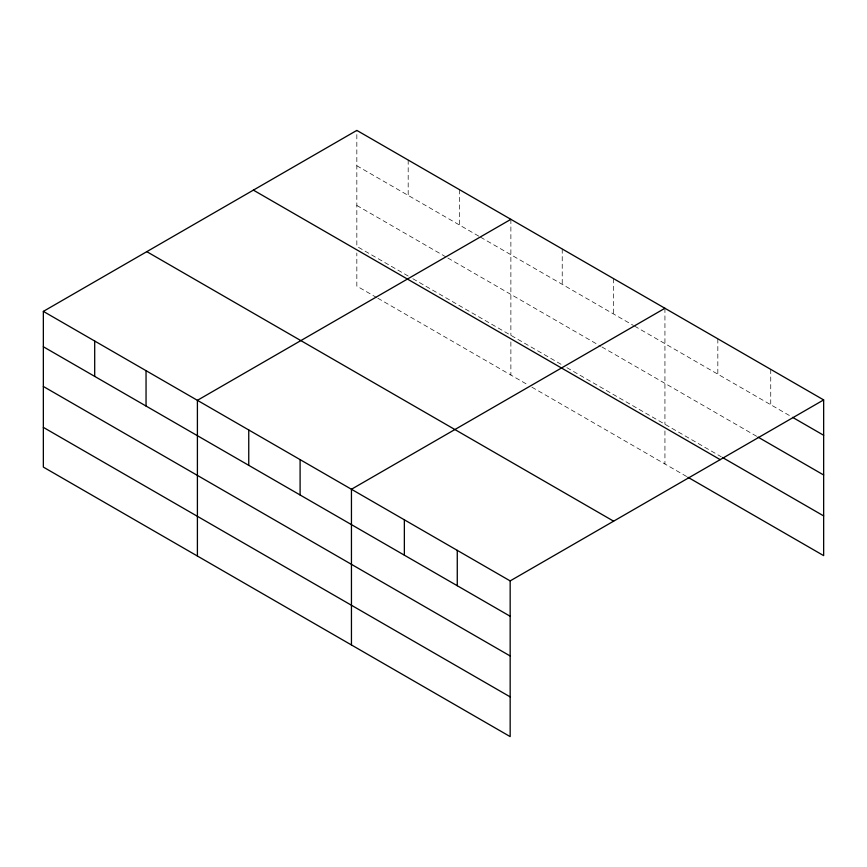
<?xml version="1.0" encoding="UTF-8"?>
<svg xmlns="http://www.w3.org/2000/svg" width="867" height="867" viewBox="0 0 867 867"><rect width="100%" height="100%" fill="white"/><g stroke="black" fill="none" stroke-linecap="round" stroke-linejoin="round"><path stroke-width="0.65" stroke-dasharray="4.33 3.25" d="M356.836 165.76L479.375 236.507M480.535 237.179L633.419 325.45M634.59 326.122L790.292 416.019M356.836 205.468L446.689 257.358M447.86 258.03L600.744 346.291M601.915 346.973L756.945 436.469M408.184 276.031L356.836 246.391L356.836 130.397M412.855 278.73L562.228 364.974M566.899 367.673L721.29 456.801M376.668 297.554L356.836 286.099L356.836 253.012M377.839 298.226L527.223 384.471M531.894 387.17L686.783 476.601M770.741 369.364L770.741 404.726M717.833 338.824L717.833 374.186M664.935 308.273L664.935 424.266M664.935 430.888L664.935 463.986M613.587 278.632L613.587 313.995M562.228 248.981L562.228 284.343M510.88 219.34L510.88 335.334M510.88 341.945L510.88 375.043M459.532 189.689L459.532 225.052M408.184 160.048L408.184 195.411"/><path stroke-width="1.3" d="M510.164 655.972L510.164 580.901L43.35 311.383L43.35 467.085L510.164 736.603L510.164 655.972L43.35 386.465M43.35 311.383L356.836 130.397L823.65 399.915L823.65 555.617L687.932 477.262M510.88 219.34L197.405 400.326L197.405 556.029M664.935 308.273L351.449 489.259L351.449 644.972M510.164 580.901L823.65 399.915M792.601 417.352L823.65 435.277M758.094 437.141L823.65 474.986M722.439 457.473L823.65 515.908M253.381 190.122L720.206 459.64M146.794 251.658L613.619 521.175M43.35 346.746L510.164 616.264M43.35 427.377L510.164 696.895M457.267 550.35L457.267 585.724M404.358 519.81L404.358 555.173M300.101 459.618L300.101 494.981M248.753 429.967L248.753 465.33M146.046 370.675L146.046 406.038M94.698 341.034L94.698 376.397"/></g></svg>
